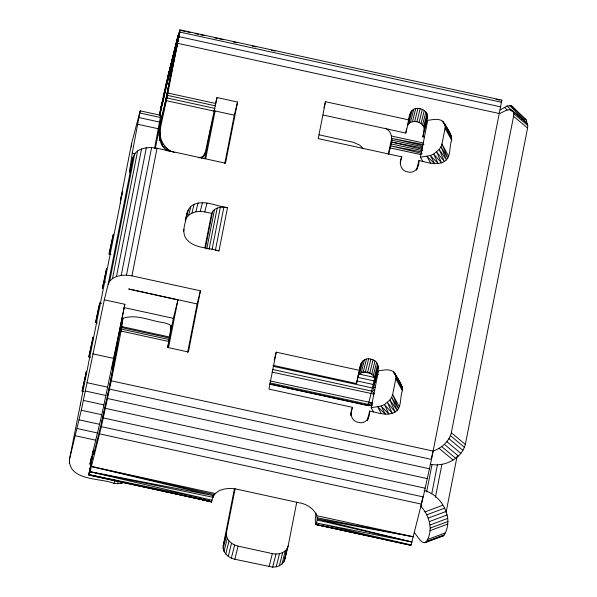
<?xml version="1.0" encoding="UTF-8"?>
<svg xmlns="http://www.w3.org/2000/svg" width="597" height="597" viewBox="0 0 597 597"><rect width="100%" height="100%" fill="white"/><g stroke="black" fill="none" stroke-linecap="round" stroke-linejoin="round"><path stroke-width="0.9" d="M94.639 450.339L93.393 454.556L93.222 451.623L88.878 475.025L211.472 501.786L213.577 494.577M187.242 212.592C186.51 221.397 180.115 232.054 187.1 239.89C195.204 248.643 208.472 247.471 218.995 250.874L227.502 207.637C216.577 206.398 205.025 199.704 194.092 204.368C187.667 207.092 186.622 214.465 185.279 220.465M296.754 502.181L288.127 546.061L284.851 559.18L283.851 561.807L281.978 564.053L279.374 565.762L276.21 566.814L272.695 567.15L234.837 559.262C228.658 557.949 222.196 552.613 223.211 545.725L234.36 489.055M223.144 548.553L226.412 535.434L226.487 532.606L235.114 488.727M375.394 387.677L373.618 387.289C374.707 378.976 384.55 362.289 370.916 359.11C363.916 357.043 359.081 363.924 359.767 370.431L276.21 352.185L268.948 389.102L352.499 407.341C349.432 413.169 351.267 421.333 358.469 422.392C365.476 424.467 370.312 417.587 369.625 411.079C377.834 412.587 387.132 416.557 395.124 412.027C402.206 407.624 399.632 397.445 402.385 390.729C402.579 383.632 396.968 377.505 393.468 371.752C389.065 368.521 383.364 370.237 378.446 370.819L371.185 407.729L373.476 411.923M373.618 387.289L374.953 378.923L378.229 365.804M424.668 137.191L422.892 136.803L424.228 128.437L427.504 115.318C426.661 110.967 422.086 108.46 417.937 108.37C410.37 107.781 408.997 116.497 408.154 122.094M422.892 136.803L426.161 123.676L427.504 115.318M124.34 482.421L121.176 483.473L114.049 483.391C101.415 477.936 69.17 481.182 69.379 459.809L122.646 191.346L120.467 200.092L120.318 203.644M80.453 404.893L80.528 403.117M131.474 146.952L131.616 143.407L140.183 110.833L160.735 115.318L154.548 148.623M388.744 154.28C390.513 145.571 395.654 134.198 385.602 128.168M416.505 170.212L418.9 160.593C427.109 162.1 436.407 166.07 444.399 161.541C451.481 157.138 448.907 146.959 451.66 140.243C451.854 133.146 446.243 127.019 442.75 121.266C438.34 118.034 432.646 119.751 427.721 120.333L420.46 157.242L422.751 161.436M160.66 110.96C164.578 86.475 171.787 62.521 177.391 38.365L179.966 29.85L501.853 100.117L431.504 459.406L423.228 496.92L411.109 544.919L410.773 545.292L315.574 524.517L315.253 519.084L316.104 513.226M69.379 459.809L81.282 410.251L104.303 299.813L108.117 284.508L109.661 281.262L112.505 278.545L116.452 276.538L121.221 275.381L126.504 275.157L131.937 275.866L200.42 290.821L188.391 351.991L167.847 347.506L171.167 326.134L169.317 324.417L164.541 322.828C151.242 321.29 137.138 313.91 123.654 318.037L122.781 319.291L121.452 329.126L111.288 380.811L433.183 451.078C441.504 448.011 449.183 441.646 451.325 432.743L513.562 116.333L513.748 113.773L513.226 111.729L512.032 110.333C507.696 108.258 503.443 112.139 499.577 113.579L177.69 43.312L174.996 53.394L164.488 106.654C161.839 120.49 152.735 140.459 167.406 150.966M430.243 464.272C444.384 467.212 461.429 458.899 465.339 444.429L527.584 128.027L527.77 125.467L527.248 123.422L526.047 122.027L512.032 110.333M160.362 128.265L159.459 129.937L160.899 139.108L159.996 140.78L160.362 128.265L167.899 93.042L179.966 29.85M526.509 123.437L526.726 121.385L526.218 119.9L511.196 105.52L507.129 106.042L500.189 109.952M215.271 104.542L217.017 97.55L237.561 102.035L225.524 163.205L157.041 148.25C150.511 146.989 143.362 147.287 137.608 150.929C130.967 155.787 132.176 165.265 129.407 172.197L132.228 153.153L140.183 110.833M166.108 87.005L178.958 36.626L174.996 53.394L178.958 36.626L500.846 106.893M368.2 404.826L368.118 405.617L371.767 405.691M88.878 475.025L89.214 474.652L211.674 501.741L88.878 475.025L93.43 451.384M414.393 532.561L420.318 540.464L422.258 542.009L424.086 542.695L425.676 542.479C433.944 531.464 429.706 515.808 420.937 506.323L422.669 497.532M425.676 542.479L443.474 535.83C454.989 519.674 442.19 494.898 424.049 490.503M162.974 102.102L165.339 90.117L159.317 115.624M160.451 110.691L179.734 32.037L179.622 30.223M315.574 524.517C321.753 514.368 309.231 504.271 299.739 502.92L236.733 489.167C228.569 487.548 216.651 488.458 213.017 497.286L90.095 471.749L89.214 474.652L212.196 500.219L90.095 471.749L101.333 426.654L111.288 380.811M159.989 113.393L160.294 111.587L159.571 115.161M159.339 115.766L160.899 107.572L179.734 32.037L501.629 102.303M82.117 391.184L86.349 371.438L82.117 391.184L83.938 391.58M88.856 356.909L93.087 337.163L88.856 356.909L90.677 357.305M97.423 323.029L95.602 322.634L98.199 309.447L99.833 302.888L101.617 303.276M109.087 254.076L113.318 234.33L109.087 254.076L110.908 254.471M99.833 302.888L95.602 322.634M103.982 281.791L106.572 268.613L102.348 288.351L103.982 281.791L105.766 282.18M120.467 200.092L131.616 143.407M69.23 463.354L69.588 461.526M108.117 284.508L133.221 156.892M109.661 281.262L134.773 153.645M112.505 278.545L137.608 150.929M116.452 276.538L141.556 148.922M121.221 275.381L146.332 147.765M126.504 275.157L151.608 147.541M91.363 456.981L89.923 464.294L101.833 414.736L124.848 304.298L104.303 299.813M124.848 304.298L111.997 368.745L116.579 350.379L109.057 388.61L101.609 422.377M155.287 148.668L161.168 118.788L165.75 100.423L174.72 53.618L173.085 59.043M131.937 275.866L157.041 148.25M167.593 347.558L173.339 318.343L177.921 299.97L128.661 288.993L197.152 303.94L200.42 290.821M204.734 158.772L210.48 129.556L215.062 111.184L205.719 158.66M204.734 154.101L201.405 158.451L203.838 155.78L205.346 152.384L217.017 97.55M168.578 347.447L177.921 299.97M204.89 247.621L211.622 213.39C213.898 207.181 221.89 206.487 227.502 207.637M205.39 248.165L212.651 211.226M206.749 249.053L214.547 209.42M187.63 352.327L197.152 303.94M224.77 163.541L234.293 115.154L237.561 102.035M209.025 249.524L217.181 208.084M212.032 249.65L220.36 207.308M215.375 250.397L223.882 207.159M213.017 497.286L213.525 494.682M410.333 113.348L409.042 119.945L325.484 101.699L318.223 138.616L401.781 156.854C398.706 162.683 400.542 170.846 407.744 171.906C414.751 173.981 419.587 167.1 418.9 160.593M284.851 559.18L286.47 550.949M422.183 149.25L391.475 142.026L391.983 139.429M272.941 365.304L356.491 383.55L357.625 377.782M323.119 115.02L405.766 133.064L406.579 128.945M426.631 491.868L432.012 464.511M431.735 493.764L437.474 464.578M435.437 497.279L441.892 464.451M446.056 512.442L457.168 455.966M107.259 397.714L117.333 346.551L118.31 339.111L122.781 319.291M214.256 111.139L166.317 100.677L167.436 95.356L215.375 105.826M159.742 115.766L163.444 98.468L160.899 107.572L164.421 94.095M106.729 399.893L102.721 417.788M269.754 384.147L368.118 405.617L374.879 377.513L358.484 373.931M159.668 115.631L163.444 98.468M388.229 154.19L391.669 138.668M90.431 467.458L88.819 473.996M163.421 98.595L166.138 86.826M170.384 328.32L170.988 325.619M170.354 329.738L171.167 326.134M174.279 54.185L179.734 32.037L165.488 86.923L178.749 33.126L167.503 78.222L177.391 38.365M175.346 51.305L178.958 36.626M94.565 450.69L102.699 418.049M114.049 483.391L114.915 479.891M117.661 483.809L118.318 481.182M185.376 220.517L188.495 209.308M183.488 231.218L183.921 229.472M121.176 483.473L121.609 481.727M186.316 218.054L188.652 215.248L190.831 206.502M188.652 215.248L191.906 213.114L194.092 204.368M191.906 213.114L195.868 211.793L198.047 203.047M195.868 211.793L200.256 211.375L202.435 202.629M200.256 211.375L204.778 211.898L206.958 203.152M323.955 107.826L325.484 101.699M223.211 545.725L226.487 532.606M224.009 551.397L227.285 538.278L226.412 535.434M225.756 554.053L229.032 540.934L227.285 538.278M274.247 360.058L276.21 352.185M228.263 556.352L231.539 543.233L229.032 540.934M231.36 558.128L234.636 545.009L231.539 543.233M234.837 559.262L238.106 546.143L234.636 545.009M269.083 566.732L272.351 553.613C278.418 555.023 286.5 552.792 288.127 546.061M272.695 567.15L275.971 554.031M276.21 566.814L279.478 553.695M279.374 565.762L282.642 552.643M281.978 564.053L285.254 550.934M283.851 561.807L287.12 548.688M410.96 111.706L407.691 124.825C411.848 118.878 422.795 121.43 424.228 128.437M405.766 133.064L409.042 119.945M408.863 123.422L412.131 110.303M400.251 162.981L401.781 156.854M410.49 122.355L413.758 109.236M412.467 121.698L415.743 108.579M414.661 121.49L417.937 108.37M416.922 121.751L420.191 108.624M419.094 122.46L422.363 109.333M358.006 376.08L359.319 370.834M359.752 369.08L361.058 363.834M421.027 123.564L424.303 110.445M357.79 376.953L361.685 362.192M356.491 383.55L359.767 370.431M358.416 375.312L359.588 373.909L362.857 360.789M422.594 124.997L425.87 111.878M350.76 414.34L352.499 407.341M359.588 373.909L361.215 372.841L364.483 359.722M350.767 415.684L351.208 413.93M423.691 126.661L426.959 113.542M361.215 372.841L363.192 372.185L366.461 359.058M424.183 130.206L427.459 117.087M363.192 372.185L365.386 371.976L368.655 358.857M417.169 168.936L417.601 167.182M365.386 371.976L367.648 372.237L370.916 359.11M374.953 378.923L373.319 375.483L369.819 372.938L373.088 359.819M371.752 374.05L375.028 360.931M373.319 375.483L376.595 362.364M374.416 377.147L377.685 364.028M374.909 380.692L378.185 367.573M367.222 420.698L369.625 411.079M367.67 420.295L368.327 417.669M431.437 458.078L433.183 451.078M174.414 56.431L177.69 43.312L164.787 105.288L167.899 93.042L215.845 103.512M167.899 93.042L164.488 106.654L167.436 95.356M163.339 96.513L179.734 32.037M94.02 452.72L93.468 454.205L93.274 450.862M501.084 101.945L501.853 100.117M203.838 155.78L205.346 152.384M159.018 135.392L159.906 133.721M162.354 145.735L163.242 144.064L160.899 139.108L162.354 145.735L171.309 151.377L174.757 152.616M202.793 157.272L203.689 155.601M165.899 149.922L166.794 148.25L163.242 144.064M372.229 403.542L370.901 405.363L368.237 405.482L269.881 384.013M202.301 156.78L198.846 157.877M273.329 366.319L372.603 387.99L374.319 387.296M424.937 511.927L442.735 505.278M426.713 514.823L444.511 508.174M428.221 518.114L446.019 511.465M429.347 521.584L447.153 514.935M430.034 524.987L447.832 518.338M430.221 528.099L448.026 521.45M429.9 530.703L447.705 524.054M427.721 539.449L445.519 532.8M426.915 541.375L444.713 534.725M424.086 542.695L441.041 536.367M270.202 382.953L368.558 404.43L371.849 403.236M272.598 369.483L371.871 391.154L374.692 390.139L372.603 387.99M521.711 119.385L525.024 119.072L526.218 119.9M372.558 405.072L370.901 405.363L368.558 404.43M420.46 157.242L430.355 155.533L433.691 154.048L439.191 149.534L440.982 146.81L441.959 144.019L445.071 128.198L445.168 125.534L444.377 123.169L451.392 136.303L445.168 125.534L451.787 138.146L445.071 128.198L451.66 140.243M371.185 407.729L381.08 406.02L384.416 404.535L389.916 400.02L391.707 397.296L392.684 394.505L395.796 378.685L395.893 376.02L395.102 373.655L402.117 386.789L395.893 376.02L402.512 388.632L395.796 378.685L402.385 390.729M441.884 536.046L443.474 535.83M368.237 405.482L371.804 405.647M373.946 394.087L271.963 372.103M372.67 402.938L269.784 380.856M216.278 250.516L218.995 250.874M316.88 515.726L413.34 536.785L317.291 518.965L411.982 542.016L316.298 522.942L411.109 544.919L315.776 524.464L410.773 545.292M391.475 142.026L422.482 147.974M421.594 151.862L390.595 145.892L422.183 153.489M90.095 471.749L213.704 495.667L91.453 466.511L215.308 493.547M423.952 144.623L391.908 138.385L422.773 145.504M317.276 517.8L413.34 536.785M391.811 140.146L422.713 146.698M391.042 143.922L422.803 150.72M181.443 30.619L185.077 31.41M186.898 31.813L190.533 32.604M195.085 33.596L198.719 34.387M200.54 34.79L204.174 35.581M214.181 37.768L217.815 38.559M219.636 38.954L223.271 39.753M233.27 41.932L236.912 42.73M252.367 46.103L256.009 46.894M271.463 50.267L275.098 51.066M496.062 99.303L499.704 100.095M391.572 136.041L423.422 142.996M166.899 97.938L214.845 108.4M390.147 147.907L420.975 154.638M213.741 110.669L234.293 115.154M319.022 134.818L353.267 142.295L359.842 145.198L363.222 148.825M139.959 113.02L160.503 117.505M139.183 117.616L159.727 122.101M137.907 124.303L158.451 128.788M132.228 153.153L134.915 153.742M204.778 211.898L211.622 213.39M124.027 307.574L173.339 318.343M376.886 374.162L378.423 374.498M362.737 371.7L371.849 373.685M357.767 377.349L374.162 380.931L375.431 382.252M121.87 326.611L169.809 337.074M121.721 327.619L169.66 338.081M121.452 329.126L169.391 339.589M356.991 380.923L373.386 384.505M121.072 331.081L169.018 341.544M92.751 353.842L113.296 358.327M87.072 382.692L107.624 387.184M109.609 389.14L431.504 459.406M85.393 391.02L105.945 395.505M107.639 398.535L429.527 468.802M83.423 400.423L103.968 404.908M105.497 408.363L427.392 478.63M81.282 410.251L101.833 414.736M103.348 417.952L425.243 488.227M79.14 419.84L99.684 424.325M101.333 426.654L423.228 496.92M77.117 428.542L97.669 433.026M99.587 433.87L421.482 504.137M75.371 435.75L95.923 440.235M238.106 546.143L272.351 553.613M91.453 466.511L214.405 494.614M317.119 520.009L411.982 542.016M188.816 496.495L211.472 501.786L205.241 499.928M194.301 497.697L211.472 501.786L205.234 500.107M194.249 497.674L211.472 501.786L199.719 498.846M211.472 501.786L199.808 498.853L211.472 501.786L202.45 499.48M367.648 372.237L369.819 372.938M524.256 121.378L526.047 122.027M513.226 111.729L527.248 123.422M510.234 109.691L512.338 111.445M513.748 113.773L527.77 125.467M513.562 116.333L527.584 128.027M451.325 432.743L465.339 444.429M450.437 435.638L464.451 447.325M448.914 438.676L462.929 450.369M446.854 441.653L460.869 453.339M444.399 444.362L458.421 456.048M441.72 446.608L455.742 458.302M438.996 448.257L453.019 459.951M511.196 105.52L525.024 119.072M509.405 105.415L523.226 118.967M507.129 106.042L512.39 111.199M504.525 107.348L507.159 109.93M371.871 391.154L374.252 393.58M448.004 131.295L450.026 133.638L445.019 125.131M399.744 382.953L400.751 384.125L393.468 371.752L394.684 374.065M166.794 148.25L169.384 151.675M444.116 123.586L442.75 121.266L443.556 122.81M448.548 156.063L441.959 144.019L447.765 158.242L440.982 146.81L446.519 159.884L439.191 149.534L444.399 161.541L436.698 152.004L441.534 162.839L433.691 154.048L438.168 163.563L430.355 155.533L434.698 163.697L426.937 156.354L430.653 163.16M399.274 406.55L392.684 394.505L398.49 408.729L391.707 397.296L397.244 410.37L389.916 400.02L395.124 412.027L387.423 402.49L392.259 413.325L384.416 404.535L388.893 414.049L381.08 406.02L385.423 414.184L377.655 406.841L381.379 413.646M93.222 451.623L93.393 454.556"/></g></svg>
